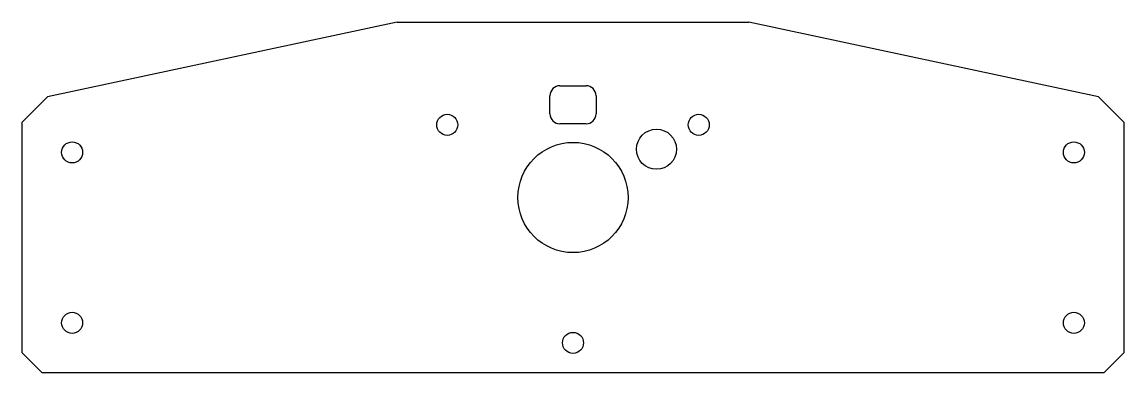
# Paper-space layout '_下视' of a CAD drawing. Header units: millimetres. Extents: x -110 to 110, y -35 to 35.
import ezdxf

# ---------------------------------------------------------------- set-up
doc = ezdxf.new("R2010")
doc.units = ezdxf.units.MM

psp = doc.layouts.new('_下视')

# ---------------------------------------------------------------- linework, layer by layer
at = {"color": 7, "linetype": 'Continuous', "lineweight": 25}
for p, q in [((-35.11, 35), (-104.91, 20.09)), ((-35.11, 35), (35.11, 35)), ((104.91, 20.09), (35.11, 35)), ((-2.6, 22.3), (2.6, 22.3)), ((-104.91, 20.09), (-110, 15)), ((-4.6, 16.7), (-4.6, 20.3)), ((4.6, 20.3), (4.6, 16.7)), ((110, 15), (104.91, 20.09)), ((-110, -31), (-110, 15)), ((2.6, 14.7), (-2.6, 14.7)), ((110, 15), (110, -31)), ((-110, -31), (-106, -35)), ((106, -35), (110, -31)), ((106, -35), (-106, -35))]:
    psp.add_line(p, q, dxfattribs=at)
for centre, radius in [((-25.11, 14.5), 2.1), ((25.11, 14.5), 2.1), ((16.67, 9.62), 4), ((-100, 9), 2.1), ((100, 9), 2.1), ((0, 0), 11), ((-100, -25), 2.1), ((100, -25), 2.1), ((0, -29), 2.1)]:
    psp.add_circle(centre, radius, dxfattribs=at)
for centre, start, end in [((-2.6, 20.3), 90, 180), ((2.6, 20.3), 0, 90), ((-2.6, 16.7), 180, 270), ((2.6, 16.7), 270, 0)]:
    psp.add_arc(centre, 2, start, end, dxfattribs=at)

doc.saveas('drawing.dxf')
